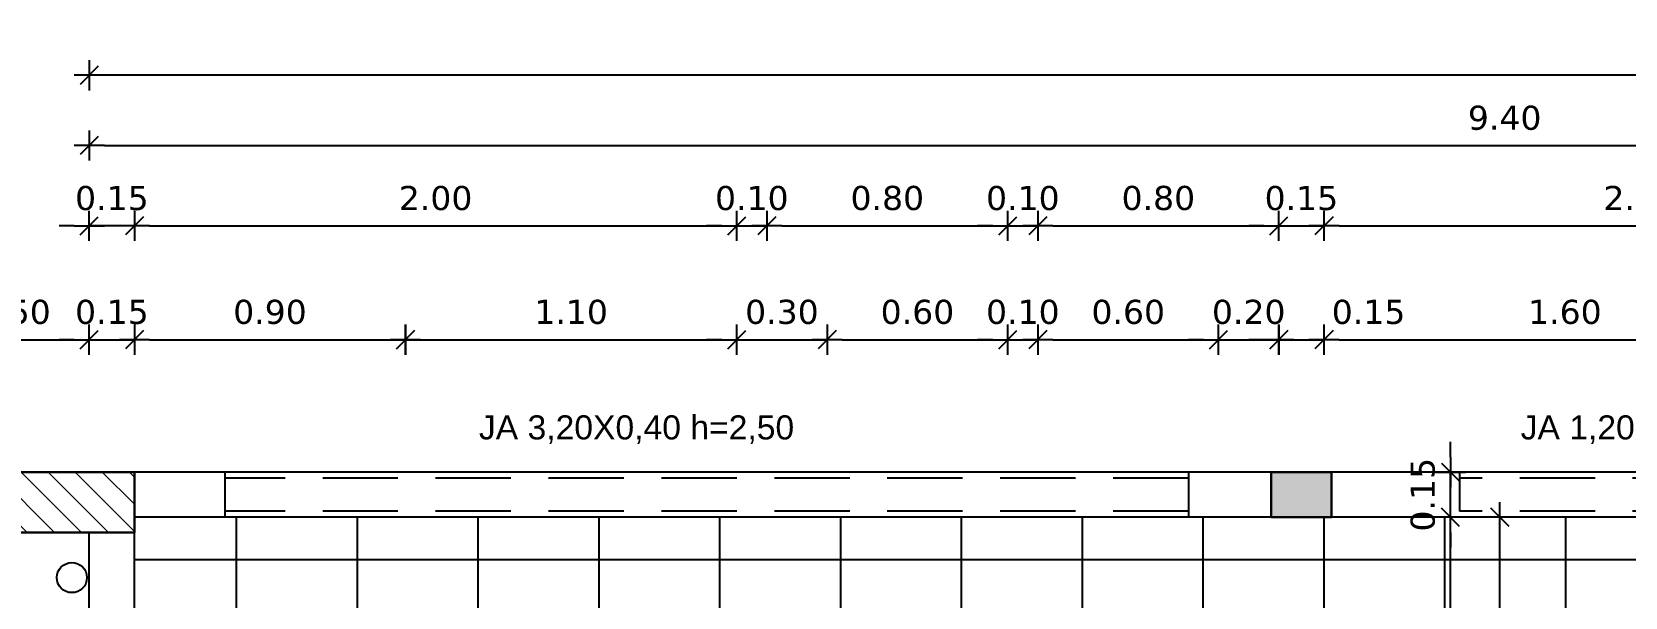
# Model space of a CAD drawing. Header units: inches. Extents: x -64 to 509, y -100 to 268.
# Drawn here: x -9 to -3.7, y 6.04 to 7.91 of the extents above; entities that cross this region are included whole.
import ezdxf

# ---------------------------------------------------------------- set-up
doc = ezdxf.new("R2010")
doc.units = ezdxf.units.IN
doc.header["$MEASUREMENT"] = 0
doc.header["$PDMODE"] = 35
doc.linetypes.add('DASHDOT2', pattern=[0.5, 0.25, -0.125, 0, -0.125])
doc.linetypes.add('HIDDEN', pattern=[0.375, 0.25, -0.125])
for name, color, linetype in [('A-01', 1, 'Continuous'), ('ARQ-CTA-1_050', 1, 'Continuous'), ('ARQ_PISO', 7, 'Continuous'), ('ARQ_REBOCO', 4, 'Continuous'), ('COTA', 1, 'Continuous'), ('PROJEÇÃO', 8, 'HIDDEN'), ('TXAMB', 2, 'Continuous')]:
    doc.layers.add(name, color=color, linetype=linetype)
doc.layers.add('FO-Hachuras dos pilares', color=9, linetype='Continuous', lineweight=5)
doc.layers.add('FO-Pilares', color=4, linetype='Continuous', lineweight=30)
doc.styles.add('FNDE Texto Cota 0050', font='verdana.ttf', dxfattribs={"height": 0.08})
doc.styles.add('ROMANS', font='arial.ttf')
doc.dimstyles.new('FNDE 1-0050', dxfattribs={"dimscale": 5, "dimtxt": 0.08, "dimasz": 0.01, "dimexe": 0.15, "dimexo": 0.15, "dimgap": 0.01, "dimtad": 1, "dimzin": 1, "dimdsep": 46, "dimtxsty": 'FNDE Texto Cota 0050', "dimblk": 'tic', "dimcen": 0.015, "dimdle": 0.15, "dimse1": 1, "dimse2": 1, "dimclrd": 251, "dimclre": 251, "dimclrt": 256, "dimaunit": 1, "dimadec": 3, "dimazin": 0, "dimtfac": 1, "dimtix": 1, "dimtmove": 2, "dimatfit": 3, "dimldrblk": 'tic', "dimfxl": 0.15, "dimtvp": 1, "dimtolj": 1, "dimtzin": 0, "dimarcsym": 0})

# ---------------------------------------------------------------- blocks, each defined once
blk = doc.blocks.new('tic')
at = {"color": 251}
for p, q in [((-1, 0), (1, 0)), ((0, -1), (0, 1))]:
    blk.add_line(p, q, dxfattribs=at)
blk.add_line((-0.6, -0.6), (0.6, 0.6))
blk = doc.blocks.new('*D179')
at = {"layer": 'ARQ-CTA-1_050', "color": 251, "lineweight": -2, "transparency": 16777216}
blk.add_line((-9.255, 6.8897), (-8.855, 6.8897), dxfattribs=at)
at = {"layer": 'DEFPOINTS', "color": 0, "transparency": 16777216}
for p in [(-8.805, 6.8897), (-9.305, 6.2728), (-8.805, 6.2728)]:
    blk.add_point(p, dxfattribs=at)
at = {"layer": 'ARQ-CTA-1_050', "color": 251, "lineweight": -2, "transparency": 16777216, "xscale": 0.05, "yscale": 0.05, "zscale": 0.05, "rotation": 180}
blk.add_blockref('tic', (-9.305, 6.8897), dxfattribs=at)
at = {"layer": 'ARQ-CTA-1_050', "color": 251, "lineweight": -2, "transparency": 16777216, "xscale": 0.05, "yscale": 0.05, "zscale": 0.05}
blk.add_blockref('tic', (-8.805, 6.8897), dxfattribs=at)
at = {"layer": 'ARQ-CTA-1_050', "transparency": 16777216, "insert": (-9.055, 6.9814), "char_height": 0.08, "attachment_point": 5, "style": 'FNDE Texto Cota 0050'}
blk.add_mtext('\\A1;0.50', dxfattribs=at)
blk = doc.blocks.new('*D180')
at = {"layer": 'ARQ-CTA-1_050', "color": 251, "lineweight": -2, "transparency": 16777216}
for p, q in [((-8.855, 6.8897), (-8.905, 6.8897)), ((-8.805, 6.8897), (-8.655, 6.8897)), ((-8.605, 6.8897), (-8.555, 6.8897))]:
    blk.add_line(p, q, dxfattribs=at)
at = {"layer": 'DEFPOINTS', "color": 0, "transparency": 16777216}
for p in [(-8.655, 6.8897), (-8.805, 6.2728), (-8.655, 6.2728)]:
    blk.add_point(p, dxfattribs=at)
at = {"layer": 'ARQ-CTA-1_050', "color": 251, "lineweight": -2, "transparency": 16777216, "xscale": 0.05, "yscale": 0.05, "zscale": 0.05}
blk.add_blockref('tic', (-8.805, 6.8897), dxfattribs=at)
at = {"layer": 'ARQ-CTA-1_050', "color": 251, "lineweight": -2, "transparency": 16777216, "xscale": 0.05, "yscale": 0.05, "zscale": 0.05, "rotation": 180}
blk.add_blockref('tic', (-8.655, 6.8897), dxfattribs=at)
at = {"layer": 'ARQ-CTA-1_050', "transparency": 16777216, "insert": (-8.73, 6.9814), "char_height": 0.08, "attachment_point": 5, "style": 'FNDE Texto Cota 0050'}
blk.add_mtext('\\A1;0.15', dxfattribs=at)
blk = doc.blocks.new('*D181')
at = {"layer": 'ARQ-CTA-1_050', "color": 251, "lineweight": -2, "transparency": 16777216}
blk.add_line((-8.605, 6.8897), (-7.805, 6.8897), dxfattribs=at)
at = {"layer": 'DEFPOINTS', "color": 0, "transparency": 16777216}
for p in [(-7.755, 6.8897), (-8.655, 6.2728), (-7.755, 6.2728)]:
    blk.add_point(p, dxfattribs=at)
at = {"layer": 'ARQ-CTA-1_050', "color": 251, "lineweight": -2, "transparency": 16777216, "xscale": 0.05, "yscale": 0.05, "zscale": 0.05, "rotation": 180}
blk.add_blockref('tic', (-8.655, 6.8897), dxfattribs=at)
at = {"layer": 'ARQ-CTA-1_050', "color": 251, "lineweight": -2, "transparency": 16777216, "xscale": 0.05, "yscale": 0.05, "zscale": 0.05}
blk.add_blockref('tic', (-7.755, 6.8897), dxfattribs=at)
at = {"layer": 'ARQ-CTA-1_050', "transparency": 16777216, "insert": (-8.205, 6.9814), "char_height": 0.08, "attachment_point": 5, "style": 'FNDE Texto Cota 0050'}
blk.add_mtext('\\A1;0.90', dxfattribs=at)
blk = doc.blocks.new('*D182')
at = {"layer": 'ARQ-CTA-1_050', "color": 251, "lineweight": -2, "transparency": 16777216}
for p, q in [((-4.905, 6.8897), (-4.955, 6.8897)), ((-4.855, 6.8897), (-4.705, 6.8897)), ((-4.655, 6.8897), (-4.605, 6.8897))]:
    blk.add_line(p, q, dxfattribs=at)
at = {"layer": 'DEFPOINTS', "color": 0, "transparency": 16777216}
for p in [(-4.705, 6.8897), (-4.855, 6.2728), (-4.705, 6.2728)]:
    blk.add_point(p, dxfattribs=at)
at = {"layer": 'ARQ-CTA-1_050', "color": 251, "lineweight": -2, "transparency": 16777216, "xscale": 0.05, "yscale": 0.05, "zscale": 0.05}
blk.add_blockref('tic', (-4.855, 6.8897), dxfattribs=at)
at = {"layer": 'ARQ-CTA-1_050', "color": 251, "lineweight": -2, "transparency": 16777216, "xscale": 0.05, "yscale": 0.05, "zscale": 0.05, "rotation": 180}
blk.add_blockref('tic', (-4.705, 6.8897), dxfattribs=at)
at = {"layer": 'ARQ-CTA-1_050', "transparency": 16777216, "insert": (-4.557, 6.9814), "char_height": 0.08, "attachment_point": 5, "style": 'FNDE Texto Cota 0050'}
blk.add_mtext('\\A1;0.15', dxfattribs=at)
blk = doc.blocks.new('*D183')
at = {"layer": 'ARQ-CTA-1_050', "color": 251, "lineweight": -2, "transparency": 16777216}
blk.add_line((-4.655, 6.8897), (-3.155, 6.8897), dxfattribs=at)
at = {"layer": 'DEFPOINTS', "color": 0, "transparency": 16777216}
for p in [(-3.105, 6.8897), (-4.705, 6.2728), (-3.105, 6.2728)]:
    blk.add_point(p, dxfattribs=at)
at = {"layer": 'ARQ-CTA-1_050', "color": 251, "lineweight": -2, "transparency": 16777216, "xscale": 0.05, "yscale": 0.05, "zscale": 0.05, "rotation": 180}
blk.add_blockref('tic', (-4.705, 6.8897), dxfattribs=at)
at = {"layer": 'ARQ-CTA-1_050', "color": 251, "lineweight": -2, "transparency": 16777216, "xscale": 0.05, "yscale": 0.05, "zscale": 0.05}
blk.add_blockref('tic', (-3.105, 6.8897), dxfattribs=at)
at = {"layer": 'ARQ-CTA-1_050', "transparency": 16777216, "insert": (-3.905, 6.9814), "char_height": 0.08, "attachment_point": 5, "style": 'FNDE Texto Cota 0050'}
blk.add_mtext('\\A1;1.60', dxfattribs=at)
blk = doc.blocks.new('*D192')
at = {"layer": 'ARQ-CTA-1_050', "color": 251, "lineweight": -2, "transparency": 16777216}
blk.add_line((-6.305, 6.8897), (-5.805, 6.8897), dxfattribs=at)
at = {"layer": 'DEFPOINTS', "color": 0, "transparency": 16777216}
for p in [(-5.755, 6.8897), (-6.355, 6.2728), (-5.755, 6.2728)]:
    blk.add_point(p, dxfattribs=at)
at = {"layer": 'ARQ-CTA-1_050', "color": 251, "lineweight": -2, "transparency": 16777216, "xscale": 0.05, "yscale": 0.05, "zscale": 0.05, "rotation": 180}
blk.add_blockref('tic', (-6.355, 6.8897), dxfattribs=at)
at = {"layer": 'ARQ-CTA-1_050', "color": 251, "lineweight": -2, "transparency": 16777216, "xscale": 0.05, "yscale": 0.05, "zscale": 0.05}
blk.add_blockref('tic', (-5.755, 6.8897), dxfattribs=at)
at = {"layer": 'ARQ-CTA-1_050', "transparency": 16777216, "insert": (-6.055, 6.9814), "char_height": 0.08, "attachment_point": 5, "style": 'FNDE Texto Cota 0050'}
blk.add_mtext('\\A1;0.60', dxfattribs=at)
blk = doc.blocks.new('*D193')
at = {"layer": 'ARQ-CTA-1_050', "color": 251, "lineweight": -2, "transparency": 16777216}
for p, q in [((-5.805, 6.8897), (-5.855, 6.8897)), ((-5.755, 6.8897), (-5.655, 6.8897)), ((-5.605, 6.8897), (-5.555, 6.8897))]:
    blk.add_line(p, q, dxfattribs=at)
at = {"layer": 'DEFPOINTS', "color": 0, "transparency": 16777216}
for p in [(-5.655, 6.8897), (-5.755, 6.2728), (-5.655, 6.2728)]:
    blk.add_point(p, dxfattribs=at)
at = {"layer": 'ARQ-CTA-1_050', "color": 251, "lineweight": -2, "transparency": 16777216, "xscale": 0.05, "yscale": 0.05, "zscale": 0.05}
blk.add_blockref('tic', (-5.755, 6.8897), dxfattribs=at)
at = {"layer": 'ARQ-CTA-1_050', "color": 251, "lineweight": -2, "transparency": 16777216, "xscale": 0.05, "yscale": 0.05, "zscale": 0.05, "rotation": 180}
blk.add_blockref('tic', (-5.655, 6.8897), dxfattribs=at)
at = {"layer": 'ARQ-CTA-1_050', "transparency": 16777216, "insert": (-5.705, 6.9814), "char_height": 0.08, "attachment_point": 5, "style": 'FNDE Texto Cota 0050'}
blk.add_mtext('\\A1;0.10', dxfattribs=at)
blk = doc.blocks.new('*D194')
at = {"layer": 'ARQ-CTA-1_050', "color": 251, "lineweight": -2, "transparency": 16777216}
blk.add_line((-5.605, 6.8897), (-5.105, 6.8897), dxfattribs=at)
at = {"layer": 'DEFPOINTS', "color": 0, "transparency": 16777216}
for p in [(-5.055, 6.8897), (-5.655, 6.2728), (-5.055, 6.2728)]:
    blk.add_point(p, dxfattribs=at)
at = {"layer": 'ARQ-CTA-1_050', "color": 251, "lineweight": -2, "transparency": 16777216, "xscale": 0.05, "yscale": 0.05, "zscale": 0.05, "rotation": 180}
blk.add_blockref('tic', (-5.655, 6.8897), dxfattribs=at)
at = {"layer": 'ARQ-CTA-1_050', "color": 251, "lineweight": -2, "transparency": 16777216, "xscale": 0.05, "yscale": 0.05, "zscale": 0.05}
blk.add_blockref('tic', (-5.055, 6.8897), dxfattribs=at)
at = {"layer": 'ARQ-CTA-1_050', "transparency": 16777216, "insert": (-5.355, 6.9814), "char_height": 0.08, "attachment_point": 5, "style": 'FNDE Texto Cota 0050'}
blk.add_mtext('\\A1;0.60', dxfattribs=at)
blk = doc.blocks.new('*D195')
at = {"layer": 'ARQ-CTA-1_050', "color": 251, "lineweight": -2, "transparency": 16777216}
for p, q in [((-5.105, 6.8897), (-5.155, 6.8897)), ((-5.055, 6.8897), (-4.855, 6.8897)), ((-4.805, 6.8897), (-4.755, 6.8897))]:
    blk.add_line(p, q, dxfattribs=at)
at = {"layer": 'DEFPOINTS', "color": 0, "transparency": 16777216}
for p in [(-4.855, 6.8897), (-5.055, 6.2728), (-4.855, 6.2728)]:
    blk.add_point(p, dxfattribs=at)
at = {"layer": 'ARQ-CTA-1_050', "color": 251, "lineweight": -2, "transparency": 16777216, "xscale": 0.05, "yscale": 0.05, "zscale": 0.05}
blk.add_blockref('tic', (-5.055, 6.8897), dxfattribs=at)
at = {"layer": 'ARQ-CTA-1_050', "color": 251, "lineweight": -2, "transparency": 16777216, "xscale": 0.05, "yscale": 0.05, "zscale": 0.05, "rotation": 180}
blk.add_blockref('tic', (-4.855, 6.8897), dxfattribs=at)
at = {"layer": 'ARQ-CTA-1_050', "transparency": 16777216, "insert": (-4.955, 6.9814), "char_height": 0.08, "attachment_point": 5, "style": 'FNDE Texto Cota 0050'}
blk.add_mtext('\\A1;0.20', dxfattribs=at)
blk = doc.blocks.new('*D196')
at = {"layer": 'ARQ-CTA-1_050', "color": 251, "lineweight": -2, "transparency": 16777216}
blk.add_line((-7.705, 6.8897), (-6.705, 6.8897), dxfattribs=at)
at = {"layer": 'DEFPOINTS', "color": 0, "transparency": 16777216}
for p in [(-6.655, 6.8897), (-7.755, 6.2728), (-6.655, 6.2728)]:
    blk.add_point(p, dxfattribs=at)
at = {"layer": 'ARQ-CTA-1_050', "color": 251, "lineweight": -2, "transparency": 16777216, "xscale": 0.05, "yscale": 0.05, "zscale": 0.05, "rotation": 180}
blk.add_blockref('tic', (-7.755, 6.8897), dxfattribs=at)
at = {"layer": 'ARQ-CTA-1_050', "color": 251, "lineweight": -2, "transparency": 16777216, "xscale": 0.05, "yscale": 0.05, "zscale": 0.05}
blk.add_blockref('tic', (-6.655, 6.8897), dxfattribs=at)
at = {"layer": 'ARQ-CTA-1_050', "transparency": 16777216, "insert": (-7.205, 6.9814), "char_height": 0.08, "attachment_point": 5, "style": 'FNDE Texto Cota 0050'}
blk.add_mtext('\\A1;1.10', dxfattribs=at)
blk = doc.blocks.new('*D197')
at = {"layer": 'ARQ-CTA-1_050', "color": 251, "lineweight": -2, "transparency": 16777216}
blk.add_line((-8.605, 7.2675), (-6.705, 7.2675), dxfattribs=at)
at = {"layer": 'DEFPOINTS', "color": 0, "transparency": 16777216}
for p in [(-6.655, 7.2675), (-8.655, 6.4504), (-6.655, 6.4504)]:
    blk.add_point(p, dxfattribs=at)
at = {"layer": 'ARQ-CTA-1_050', "color": 251, "lineweight": -2, "transparency": 16777216, "xscale": 0.05, "yscale": 0.05, "zscale": 0.05, "rotation": 180}
blk.add_blockref('tic', (-8.655, 7.2675), dxfattribs=at)
at = {"layer": 'ARQ-CTA-1_050', "color": 251, "lineweight": -2, "transparency": 16777216, "xscale": 0.05, "yscale": 0.05, "zscale": 0.05}
blk.add_blockref('tic', (-6.655, 7.2675), dxfattribs=at)
at = {"layer": 'ARQ-CTA-1_050', "transparency": 16777216, "insert": (-7.655, 7.3591), "char_height": 0.08, "attachment_point": 5, "style": 'FNDE Texto Cota 0050'}
blk.add_mtext('\\A1;2.00', dxfattribs=at)
blk = doc.blocks.new('*D198')
at = {"layer": 'ARQ-CTA-1_050', "color": 251, "lineweight": -2, "transparency": 16777216}
for p, q in [((-6.705, 7.2675), (-6.755, 7.2675)), ((-6.655, 7.2675), (-6.555, 7.2675)), ((-6.505, 7.2675), (-6.455, 7.2675))]:
    blk.add_line(p, q, dxfattribs=at)
at = {"layer": 'DEFPOINTS', "color": 0, "transparency": 16777216}
for p in [(-6.555, 7.2675), (-6.655, 6.4504), (-6.555, 6.4504)]:
    blk.add_point(p, dxfattribs=at)
at = {"layer": 'ARQ-CTA-1_050', "color": 251, "lineweight": -2, "transparency": 16777216, "xscale": 0.05, "yscale": 0.05, "zscale": 0.05}
blk.add_blockref('tic', (-6.655, 7.2675), dxfattribs=at)
at = {"layer": 'ARQ-CTA-1_050', "color": 251, "lineweight": -2, "transparency": 16777216, "xscale": 0.05, "yscale": 0.05, "zscale": 0.05, "rotation": 180}
blk.add_blockref('tic', (-6.555, 7.2675), dxfattribs=at)
at = {"layer": 'ARQ-CTA-1_050', "transparency": 16777216, "insert": (-6.605, 7.3591), "char_height": 0.08, "attachment_point": 5, "style": 'FNDE Texto Cota 0050'}
blk.add_mtext('\\A1;0.10', dxfattribs=at)
blk = doc.blocks.new('*D199')
at = {"layer": 'ARQ-CTA-1_050', "color": 251, "lineweight": -2, "transparency": 16777216}
blk.add_line((-6.505, 7.2675), (-5.805, 7.2675), dxfattribs=at)
at = {"layer": 'DEFPOINTS', "color": 0, "transparency": 16777216}
for p in [(-5.755, 7.2675), (-6.555, 6.4504), (-5.755, 6.4504)]:
    blk.add_point(p, dxfattribs=at)
at = {"layer": 'ARQ-CTA-1_050', "color": 251, "lineweight": -2, "transparency": 16777216, "xscale": 0.05, "yscale": 0.05, "zscale": 0.05, "rotation": 180}
blk.add_blockref('tic', (-6.555, 7.2675), dxfattribs=at)
at = {"layer": 'ARQ-CTA-1_050', "color": 251, "lineweight": -2, "transparency": 16777216, "xscale": 0.05, "yscale": 0.05, "zscale": 0.05}
blk.add_blockref('tic', (-5.755, 7.2675), dxfattribs=at)
at = {"layer": 'ARQ-CTA-1_050', "transparency": 16777216, "insert": (-6.155, 7.3593), "char_height": 0.08, "attachment_point": 5, "style": 'FNDE Texto Cota 0050'}
blk.add_mtext('\\A1;0.80', dxfattribs=at)
blk = doc.blocks.new('*D200')
at = {"layer": 'ARQ-CTA-1_050', "color": 251, "lineweight": -2, "transparency": 16777216}
for p, q in [((-5.805, 7.2675), (-5.855, 7.2675)), ((-5.755, 7.2675), (-5.655, 7.2675)), ((-5.605, 7.2675), (-5.555, 7.2675))]:
    blk.add_line(p, q, dxfattribs=at)
at = {"layer": 'DEFPOINTS', "color": 0, "transparency": 16777216}
for p in [(-5.655, 7.2675), (-5.755, 6.4504), (-5.655, 6.4504)]:
    blk.add_point(p, dxfattribs=at)
at = {"layer": 'ARQ-CTA-1_050', "color": 251, "lineweight": -2, "transparency": 16777216, "xscale": 0.05, "yscale": 0.05, "zscale": 0.05}
blk.add_blockref('tic', (-5.755, 7.2675), dxfattribs=at)
at = {"layer": 'ARQ-CTA-1_050', "color": 251, "lineweight": -2, "transparency": 16777216, "xscale": 0.05, "yscale": 0.05, "zscale": 0.05, "rotation": 180}
blk.add_blockref('tic', (-5.655, 7.2675), dxfattribs=at)
at = {"layer": 'ARQ-CTA-1_050', "transparency": 16777216, "insert": (-5.705, 7.3591), "char_height": 0.08, "attachment_point": 5, "style": 'FNDE Texto Cota 0050'}
blk.add_mtext('\\A1;0.10', dxfattribs=at)
blk = doc.blocks.new('*D201')
at = {"layer": 'ARQ-CTA-1_050', "color": 251, "lineweight": -2, "transparency": 16777216}
blk.add_line((-5.605, 7.2675), (-4.905, 7.2675), dxfattribs=at)
at = {"layer": 'DEFPOINTS', "color": 0, "transparency": 16777216}
for p in [(-4.855, 7.2675), (-5.655, 6.4504), (-4.855, 6.4504)]:
    blk.add_point(p, dxfattribs=at)
at = {"layer": 'ARQ-CTA-1_050', "color": 251, "lineweight": -2, "transparency": 16777216, "xscale": 0.05, "yscale": 0.05, "zscale": 0.05, "rotation": 180}
blk.add_blockref('tic', (-5.655, 7.2675), dxfattribs=at)
at = {"layer": 'ARQ-CTA-1_050', "color": 251, "lineweight": -2, "transparency": 16777216, "xscale": 0.05, "yscale": 0.05, "zscale": 0.05}
blk.add_blockref('tic', (-4.855, 7.2675), dxfattribs=at)
at = {"layer": 'ARQ-CTA-1_050', "transparency": 16777216, "insert": (-5.255, 7.3593), "char_height": 0.08, "attachment_point": 5, "style": 'FNDE Texto Cota 0050'}
blk.add_mtext('\\A1;0.80', dxfattribs=at)
blk = doc.blocks.new('*D202')
at = {"layer": 'ARQ-CTA-1_050', "color": 251, "lineweight": -2, "transparency": 16777216}
for p, q in [((-4.905, 7.2675), (-4.955, 7.2675)), ((-4.855, 7.2675), (-4.705, 7.2675)), ((-4.655, 7.2675), (-4.605, 7.2675))]:
    blk.add_line(p, q, dxfattribs=at)
at = {"layer": 'DEFPOINTS', "color": 0, "transparency": 16777216}
for p in [(-4.705, 7.2675), (-4.855, 6.4504), (-4.705, 6.4504)]:
    blk.add_point(p, dxfattribs=at)
at = {"layer": 'ARQ-CTA-1_050', "color": 251, "lineweight": -2, "transparency": 16777216, "xscale": 0.05, "yscale": 0.05, "zscale": 0.05}
blk.add_blockref('tic', (-4.855, 7.2675), dxfattribs=at)
at = {"layer": 'ARQ-CTA-1_050', "color": 251, "lineweight": -2, "transparency": 16777216, "xscale": 0.05, "yscale": 0.05, "zscale": 0.05, "rotation": 180}
blk.add_blockref('tic', (-4.705, 7.2675), dxfattribs=at)
at = {"layer": 'ARQ-CTA-1_050', "transparency": 16777216, "insert": (-4.78, 7.3591), "char_height": 0.08, "attachment_point": 5, "style": 'FNDE Texto Cota 0050'}
blk.add_mtext('\\A1;0.15', dxfattribs=at)
blk = doc.blocks.new('*D203')
at = {"layer": 'ARQ-CTA-1_050', "color": 251, "lineweight": -2, "transparency": 16777216}
blk.add_line((-4.655, 7.2675), (-2.655, 7.2675), dxfattribs=at)
at = {"layer": 'DEFPOINTS', "color": 0, "transparency": 16777216}
for p in [(-2.605, 7.2675), (-4.705, 6.4504), (-2.605, 6.4504)]:
    blk.add_point(p, dxfattribs=at)
at = {"layer": 'ARQ-CTA-1_050', "color": 251, "lineweight": -2, "transparency": 16777216, "xscale": 0.05, "yscale": 0.05, "zscale": 0.05, "rotation": 180}
blk.add_blockref('tic', (-4.705, 7.2675), dxfattribs=at)
at = {"layer": 'ARQ-CTA-1_050', "color": 251, "lineweight": -2, "transparency": 16777216, "xscale": 0.05, "yscale": 0.05, "zscale": 0.05}
blk.add_blockref('tic', (-2.605, 7.2675), dxfattribs=at)
at = {"layer": 'ARQ-CTA-1_050', "transparency": 16777216, "insert": (-3.655, 7.3591), "char_height": 0.08, "attachment_point": 5, "style": 'FNDE Texto Cota 0050'}
blk.add_mtext('\\A1;2.10', dxfattribs=at)
blk = doc.blocks.new('*D207')
at = {"layer": 'ARQ-CTA-1_050', "color": 251, "lineweight": -2, "transparency": 16777216}
blk.add_line((-8.755, 7.5339), (0.545, 7.5339), dxfattribs=at)
at = {"layer": 'DEFPOINTS', "color": 0, "transparency": 16777216}
for p in [(0.595, 7.5339), (0.595, 6.3374), (-8.805, 6.2874)]:
    blk.add_point(p, dxfattribs=at)
at = {"layer": 'ARQ-CTA-1_050', "color": 251, "lineweight": -2, "transparency": 16777216, "xscale": 0.05, "yscale": 0.05, "zscale": 0.05, "rotation": 180}
blk.add_blockref('tic', (-8.805, 7.5339), dxfattribs=at)
at = {"layer": 'ARQ-CTA-1_050', "color": 251, "lineweight": -2, "transparency": 16777216, "xscale": 0.05, "yscale": 0.05, "zscale": 0.05}
blk.add_blockref('tic', (0.595, 7.5339), dxfattribs=at)
at = {"layer": 'ARQ-CTA-1_050', "transparency": 16777216, "insert": (-4.105, 7.6255), "char_height": 0.08, "attachment_point": 5, "style": 'FNDE Texto Cota 0050'}
blk.add_mtext('\\A1;9.40', dxfattribs=at)
blk = doc.blocks.new('*D211')
at = {"layer": 'ARQ-CTA-1_050', "color": 251, "lineweight": -2, "transparency": 16777216}
blk.add_line((-9.6434, 4.8504), (-9.6434, 6.2504), dxfattribs=at)
at = {"layer": 'DEFPOINTS', "color": 0, "transparency": 16777216}
for p in [(-9.6434, 6.3004), (-8.6875, 6.3004), (-9.2075, 4.8004)]:
    blk.add_point(p, dxfattribs=at)
at = {"layer": 'ARQ-CTA-1_050', "color": 251, "lineweight": -2, "transparency": 16777216, "xscale": 0.05, "yscale": 0.05, "zscale": 0.05}
for p, rotation in [((-9.6434, 6.3004), 90), ((-9.6434, 4.8004), 270)]:
    blk.add_blockref('tic', p, dxfattribs=dict(at, rotation=rotation))
at = {"layer": 'ARQ-CTA-1_050', "transparency": 16777216, "insert": (-9.735, 5.5504), "char_height": 0.08, "attachment_point": 5, "rotation": 90, "style": 'FNDE Texto Cota 0050'}
blk.add_mtext('\\A1;1.50', dxfattribs=at)
blk = doc.blocks.new('*D213')
at = {"layer": 'ARQ-CTA-1_050', "color": 251, "lineweight": -2, "transparency": 16777216}
blk.add_line((-9.9178, 3.0004), (-9.9178, 6.2504), dxfattribs=at)
at = {"layer": 'DEFPOINTS', "color": 0, "transparency": 16777216}
for p in [(-9.9178, 6.3004), (-8.7852, 6.3004), (-9.2601, 2.9504)]:
    blk.add_point(p, dxfattribs=at)
at = {"layer": 'ARQ-CTA-1_050', "color": 251, "lineweight": -2, "transparency": 16777216, "xscale": 0.05, "yscale": 0.05, "zscale": 0.05}
for p, rotation in [((-9.9178, 6.3004), 90), ((-9.9178, 2.9504), 270)]:
    blk.add_blockref('tic', p, dxfattribs=dict(at, rotation=rotation))
at = {"layer": 'ARQ-CTA-1_050', "transparency": 16777216, "insert": (-10.0095, 4.6254), "char_height": 0.08, "attachment_point": 5, "rotation": 90, "style": 'FNDE Texto Cota 0050'}
blk.add_mtext('\\A1;3.35', dxfattribs=at)
blk = doc.blocks.new('*D217')
at = {"layer": 'ARQ-CTA-1_050', "color": 251, "lineweight": -2, "transparency": 16777216}
blk.add_line((-4.285, 5.3004), (-4.285, 6.2504), dxfattribs=at)
at = {"layer": 'DEFPOINTS', "color": 0, "transparency": 16777216}
for p in [(-4.705, 6.3004), (-4.285, 6.3004), (-4.705, 5.2504)]:
    blk.add_point(p, dxfattribs=at)
at = {"layer": 'ARQ-CTA-1_050', "color": 251, "lineweight": -2, "transparency": 16777216, "xscale": 0.05, "yscale": 0.05, "zscale": 0.05}
for p, rotation in [((-4.285, 6.3004), 90), ((-4.285, 5.2504), 270)]:
    blk.add_blockref('tic', p, dxfattribs=dict(at, rotation=rotation))
at = {"layer": 'ARQ-CTA-1_050', "transparency": 16777216, "insert": (-4.3766, 5.7754), "char_height": 0.08, "attachment_point": 5, "rotation": 90, "style": 'FNDE Texto Cota 0050'}
blk.add_mtext('\\A1;1.05', dxfattribs=at)
blk = doc.blocks.new('*D219')
at = {"layer": 'ARQ-CTA-1_050', "color": 251, "lineweight": -2, "transparency": 16777216}
blk.add_line((-4.1206, 5.3004), (-4.1206, 6.2504), dxfattribs=at)
at = {"layer": 'DEFPOINTS', "color": 0, "transparency": 16777216}
for p in [(-4.705, 6.3004), (-4.1206, 6.3004), (-4.705, 5.2504)]:
    blk.add_point(p, dxfattribs=at)
at = {"layer": 'ARQ-CTA-1_050', "color": 251, "lineweight": -2, "transparency": 16777216, "xscale": 0.05, "yscale": 0.05, "zscale": 0.05}
for p, rotation in [((-4.1206, 6.3004), 90), ((-4.1206, 5.2504), 270)]:
    blk.add_blockref('tic', p, dxfattribs=dict(at, rotation=rotation))
at = {"layer": 'ARQ-CTA-1_050', "transparency": 16777216, "insert": (-4.2123, 5.7754), "char_height": 0.08, "attachment_point": 5, "rotation": 90, "style": 'FNDE Texto Cota 0050'}
blk.add_mtext('\\A1;1.05', dxfattribs=at)
blk = doc.blocks.new('corte')
at = {"layer": 'A-01', "color": 4}
for p, q in [((0, 0.694), (0, -0.694)), ((0, 0.694), (0.694, 0)), ((0, -0.694), (0.694, 0))]:
    blk.add_line(p, q, dxfattribs=at)
at = {"layer": 'A-01', "color": 4, "linetype": 'DASHDOT2', "ltscale": 2}
blk.add_line((0, -6.138), (0, -0.49), dxfattribs=at)
at = {"layer": 'A-01', "color": 2}
for points in [[(0.227, 0.447), (0.187, 0.487), (0.19, 0.459), (0.153, 0.524), (0.156, 0.478), (0.11, 0.567), (0.123, 0.484), (0.067, 0.61), (0.086, 0.493), (0.021, 0.659), (0.049, 0.499), (0.018, 0.57), (0.021, 0.505)], [(0.673, 0.001), (0.642, 0.035), (0.66, -0.014), (0.574, 0.103), (0.636, -0.036), (0.497, 0.18), (0.611, -0.063), (0.445, 0.229), (0.583, -0.088), (0.501, 0.038), (0.562, -0.113), (0.497, -0.026), (0.544, -0.137), (0.491, -0.076), (0.522, -0.153), (0.488, -0.119), (0.504, -0.168), (0.479, -0.153), (0.491, -0.189), (0.467, -0.174), (0.473, -0.205), (0.457, -0.199), (0.457, -0.22), (0.445, -0.22), (0.439, -0.242)], [(0.224, -0.454), (0.215, -0.451), (0.209, -0.469), (0.19, -0.46), (0.184, -0.494), (0.163, -0.475), (0.169, -0.509), (0.138, -0.482), (0.15, -0.525), (0.101, -0.485), (0.132, -0.546), (0.07, -0.491), (0.107, -0.571), (0.04, -0.497), (0.086, -0.595), (0.009, -0.509), (0.061, -0.614), (0.009, -0.571), (0.043, -0.635), (0.012, -0.614), (0.021, -0.654)]]:
    blk.add_lwpolyline(points, dxfattribs=at)
at = {"layer": 'A-01', "color": 4}
blk.add_circle((0, 0), 0.49, dxfattribs=at)
blk = doc.blocks.new('*D429')
at = {"layer": 'ARQ-CTA-1_050', "color": 251, "lineweight": -2, "transparency": 16777216}
for p, q in [((-8.855, 7.2675), (-8.905, 7.2675)), ((-8.655, 7.2675), (-8.805, 7.2675)), ((-8.605, 7.2675), (-8.555, 7.2675))]:
    blk.add_line(p, q, dxfattribs=at)
at = {"layer": 'DEFPOINTS', "color": 0, "transparency": 16777216}
for p in [(-8.805, 7.2675), (-8.655, 6.4504), (-8.805, 6.2504)]:
    blk.add_point(p, dxfattribs=at)
at = {"layer": 'ARQ-CTA-1_050', "color": 251, "lineweight": -2, "transparency": 16777216, "xscale": 0.05, "yscale": 0.05, "zscale": 0.05}
blk.add_blockref('tic', (-8.805, 7.2675), dxfattribs=at)
at = {"layer": 'ARQ-CTA-1_050', "color": 251, "lineweight": -2, "transparency": 16777216, "xscale": 0.05, "yscale": 0.05, "zscale": 0.05, "rotation": 180}
blk.add_blockref('tic', (-8.655, 7.2675), dxfattribs=at)
at = {"layer": 'ARQ-CTA-1_050', "transparency": 16777216, "insert": (-8.73, 7.3591), "char_height": 0.08, "attachment_point": 5, "style": 'FNDE Texto Cota 0050'}
blk.add_mtext('\\A1;0.15', dxfattribs=at)
blk = doc.blocks.new('*D432')
at = {"layer": 'ARQ-CTA-1_050', "color": 251, "lineweight": -2, "transparency": 16777216}
blk.add_line((11.495, 7.7669), (-8.755, 7.7669), dxfattribs=at)
at = {"layer": 'DEFPOINTS', "color": 0, "transparency": 16777216}
for p in [(-8.805, 7.7669), (-8.805, 6.2504), (11.545, 6.2504)]:
    blk.add_point(p, dxfattribs=at)
at = {"layer": 'ARQ-CTA-1_050', "color": 251, "lineweight": -2, "transparency": 16777216, "xscale": 0.05, "yscale": 0.05, "zscale": 0.05, "rotation": 180}
blk.add_blockref('tic', (-8.805, 7.7669), dxfattribs=at)
at = {"layer": 'ARQ-CTA-1_050', "color": 251, "lineweight": -2, "transparency": 16777216, "xscale": 0.05, "yscale": 0.05, "zscale": 0.05}
blk.add_blockref('tic', (11.545, 7.7669), dxfattribs=at)
at = {"layer": 'ARQ-CTA-1_050', "transparency": 16777216, "insert": (1.37, 7.8585), "char_height": 0.08, "attachment_point": 5, "style": 'FNDE Texto Cota 0050'}
blk.add_mtext('\\A1;20.35', dxfattribs=at)
blk = doc.blocks.new('*D463')
at = {"layer": 'ARQ-CTA-1_050', "color": 251, "lineweight": -2, "transparency": 16777216}
for p, q in [((-9.6434, 6.5004), (-9.6434, 6.5504)), ((-9.6434, 6.3004), (-9.6434, 6.4504)), ((-9.6434, 6.2504), (-9.6434, 6.2004))]:
    blk.add_line(p, q, dxfattribs=at)
at = {"layer": 'DEFPOINTS', "color": 0, "transparency": 16777216}
for p in [(-9.6434, 6.4504), (-9.5825, 6.4504), (-8.6875, 6.3004)]:
    blk.add_point(p, dxfattribs=at)
at = {"layer": 'ARQ-CTA-1_050', "color": 251, "lineweight": -2, "transparency": 16777216, "xscale": 0.05, "yscale": 0.05, "zscale": 0.05}
for p, rotation in [((-9.6434, 6.4504), 270), ((-9.6434, 6.3004), 90)]:
    blk.add_blockref('tic', p, dxfattribs=dict(at, rotation=rotation))
at = {"layer": 'ARQ-CTA-1_050', "transparency": 16777216, "insert": (-9.735, 6.3754), "char_height": 0.08, "attachment_point": 5, "rotation": 90, "style": 'FNDE Texto Cota 0050'}
blk.add_mtext('\\A1;0.15', dxfattribs=at)
blk = doc.blocks.new('*D464')
at = {"layer": 'ARQ-CTA-1_050', "color": 251, "lineweight": -2, "transparency": 16777216}
for p, q in [((-4.285, 6.5004), (-4.285, 6.5504)), ((-4.285, 6.3004), (-4.285, 6.4504)), ((-4.285, 6.2504), (-4.285, 6.2004))]:
    blk.add_line(p, q, dxfattribs=at)
at = {"layer": 'DEFPOINTS', "color": 0, "transparency": 16777216}
for p in [(-4.285, 6.4504), (-4.255, 6.4504), (-4.705, 6.3004)]:
    blk.add_point(p, dxfattribs=at)
at = {"layer": 'ARQ-CTA-1_050', "color": 251, "lineweight": -2, "transparency": 16777216, "xscale": 0.05, "yscale": 0.05, "zscale": 0.05}
for p, rotation in [((-4.285, 6.4504), 270), ((-4.285, 6.3004), 90)]:
    blk.add_blockref('tic', p, dxfattribs=dict(at, rotation=rotation))
at = {"layer": 'ARQ-CTA-1_050', "transparency": 16777216, "insert": (-4.3766, 6.3754), "char_height": 0.08, "attachment_point": 5, "rotation": 90, "style": 'FNDE Texto Cota 0050'}
blk.add_mtext('\\A1;0.15', dxfattribs=at)
blk = doc.blocks.new('*D465')
at = {"layer": 'ARQ-CTA-1_050', "color": 251, "lineweight": -2, "transparency": 16777216}
for p, q in [((-9.9178, 6.5004), (-9.9178, 6.5504)), ((-9.9178, 6.3004), (-9.9178, 6.4504)), ((-9.9178, 6.2504), (-9.9178, 6.2004))]:
    blk.add_line(p, q, dxfattribs=at)
at = {"layer": 'DEFPOINTS', "color": 0, "transparency": 16777216}
for p in [(-9.9178, 6.4504), (-8.7852, 6.4504), (-8.7852, 6.3004)]:
    blk.add_point(p, dxfattribs=at)
at = {"layer": 'ARQ-CTA-1_050', "color": 251, "lineweight": -2, "transparency": 16777216, "xscale": 0.05, "yscale": 0.05, "zscale": 0.05}
for p, rotation in [((-9.9178, 6.4504), 270), ((-9.9178, 6.3004), 90)]:
    blk.add_blockref('tic', p, dxfattribs=dict(at, rotation=rotation))
at = {"layer": 'ARQ-CTA-1_050', "transparency": 16777216, "insert": (-10.0095, 6.3754), "char_height": 0.08, "attachment_point": 5, "rotation": 90, "style": 'FNDE Texto Cota 0050'}
blk.add_mtext('\\A1;0.15', dxfattribs=at)
blk = doc.blocks.new('*D731')
at = {"layer": 'ARQ-CTA-1_050', "color": 251, "lineweight": -2, "transparency": 16777216}
for p, q in [((-6.705, 6.8897), (-6.755, 6.8897)), ((-6.655, 6.8897), (-6.355, 6.8897)), ((-6.305, 6.8897), (-6.255, 6.8897))]:
    blk.add_line(p, q, dxfattribs=at)
at = {"layer": 'DEFPOINTS', "color": 0, "transparency": 16777216}
for p in [(-6.355, 6.8897), (-6.355, 6.8397), (-6.655, 6.2728)]:
    blk.add_point(p, dxfattribs=at)
at = {"layer": 'ARQ-CTA-1_050', "color": 251, "lineweight": -2, "transparency": 16777216, "xscale": 0.05, "yscale": 0.05, "zscale": 0.05}
blk.add_blockref('tic', (-6.655, 6.8897), dxfattribs=at)
at = {"layer": 'ARQ-CTA-1_050', "color": 251, "lineweight": -2, "transparency": 16777216, "xscale": 0.05, "yscale": 0.05, "zscale": 0.05, "rotation": 180}
blk.add_blockref('tic', (-6.355, 6.8897), dxfattribs=at)
at = {"layer": 'ARQ-CTA-1_050', "transparency": 16777216, "insert": (-6.505, 6.9814), "char_height": 0.08, "attachment_point": 5, "style": 'FNDE Texto Cota 0050'}
blk.add_mtext('\\A1;0.30', dxfattribs=at)

msp = doc.modelspace()

# ---------------------------------------------------------------- hatches: boundary and pattern name
at = {"layer": 'ARQ_PISO'}
h = msp.add_hatch(dxfattribs=at)
h.set_pattern_fill('ANSI37', color=252, scale=3.21, angle=45)
h.set_pattern_definition([(90, (-4.705, 2.95037), (-0.40125, 6e-17), []), (180, (-4.705, 2.95037), (-6e-17, -0.40125), [])])
edge = h.paths.add_edge_path()
edge.add_line((-3.105, 5.4504), (-2.455, 5.4504))
edge.add_line((-2.455, 5.4504), (-2.455, 5.3504))
edge.add_line((-2.455, 5.3504), (-2.005, 5.3504))
edge.add_line((-2.005, 5.3504), (-2.005, 2.9504))
edge.add_line((-2.005, 2.9504), (-0.755, 2.9504))
edge.add_line((-0.755, 2.9504), (-0.755, 6.3004))
edge.add_line((-0.755, 6.3004), (-8.655, 6.3004))
edge.add_line((-8.655, 6.3004), (-8.655, 4.8004))
edge.add_line((-8.655, 4.8004), (-8.0186, 5.4368))
edge.add_line((-8.0186, 5.4368), (-8.0044, 5.4226))
edge.add_line((-8.0044, 5.4226), (-8.0046, 5.4225))
edge.add_arc((-8.655, 4.8004), 0.9, 0, 43.7267, ccw=False)
edge.add_line((-7.755, 4.8004), (-6.555, 4.8004))
edge.add_line((-6.555, 4.8004), (-6.555, 4.4504))
edge.add_line((-6.555, 4.4504), (-6.355, 4.4504))
edge.add_line((-6.355, 4.4504), (-6.355, 4.3504))
edge.add_arc((-5.9233, 4.3538), 0.4317, 180.4501, 230.9595)
edge.add_line((-6.1952, 4.0184), (-5.755, 4.4587))
edge.add_line((-5.755, 4.4587), (-5.755, 4.4504))
edge.add_line((-5.755, 4.4504), (-5.635, 4.4504))
edge.add_line((-5.635, 4.4504), (-5.6408, 4.4445))
edge.add_line((-5.6408, 4.4445), (-5.2148, 4.0184))
edge.add_arc((-5.4867, 4.3538), 0.4317, 309.0405, 360.4501)
edge.add_line((-5.055, 4.3572), (-5.055, 4.4504))
edge.add_line((-5.055, 4.4504), (-4.855, 4.4504))
edge.add_line((-4.855, 4.4504), (-4.855, 5.2504))
edge.add_line((-4.855, 5.2504), (-4.705, 5.2504))
edge.add_line((-4.705, 5.2504), (-4.705, 2.9504))
edge.add_line((-4.705, 2.9504), (-4.655, 2.9504))
edge.add_line((-4.655, 2.9504), (-4.655, 3.786))
edge.add_line((-4.655, 3.786), (-4.615, 3.786))
edge.add_line((-4.615, 3.786), (-4.615, 3.7858))
edge.add_arc((-4.635, 2.9058), 0.8802, 2.9021, 88.698, ccw=False)
edge.add_line((-3.7559, 2.9504), (-3.105, 2.9504))
edge.add_line((-3.105, 2.9504), (-3.105, 5.4504))
at = {"layer": 'FO-Hachuras dos pilares', "linetype": 'Continuous'}
h = msp.add_hatch(dxfattribs=at)
h.set_pattern_fill('ANSI31', color=256, scale=0.02, angle=-90, style=0)
h.set_pattern_definition([(315, (-30.579987, 16.055366), (0.04490128, 0.04490128), [])])
h.paths.add_polyline_path([(-9.43, 6.4504), (-9.43, 6.3504), (-9.43, 6.2504), (-9.0425, 6.2504), (-8.655, 6.2504), (-8.655, 6.3504), (-8.655, 6.4504), (-9.0425, 6.4504), (-9.43, 6.4504)])
msp.add_hatch(color=256, dxfattribs=at).paths.add_polyline_path([(-4.6802, 6.4504), (-4.6802, 6.3754), (-4.6802, 6.3004), (-4.7802, 6.3004), (-4.8802, 6.3004), (-4.8802, 6.3754), (-4.8802, 6.4504), (-4.7802, 6.4504), (-4.6802, 6.4504)])

# ---------------------------------------------------------------- linework, layer by layer
at = {"layer": 'ARQ_REBOCO', "ltscale": 10}
for p, q in [((-2.605, 6.4504), (-8.8302, 6.4504)), ((-8.655, 2.9504), (-8.655, 6.3004)), ((11.395, 6.3004), (-8.655, 6.3004)), ((-8.805, 2.8004), (-8.805, 6.2504))]:
    msp.add_line(p, q, dxfattribs=at)
at = {"layer": 'COTA', "color": 2}
msp.add_circle((-8.8628, 6.1004), 0.05, dxfattribs=at)
at = {"layer": 'FO-Pilares'}
for points in [[(-9.43, 6.4504), (-9.43, 6.3504), (-9.43, 6.2504), (-9.0425, 6.2504), (-8.655, 6.2504), (-8.655, 6.3504), (-8.655, 6.4504), (-9.0425, 6.4504), (-9.43, 6.4504)], [(-4.6802, 6.4504), (-4.6802, 6.3754), (-4.6802, 6.3004), (-4.7802, 6.3004), (-4.8802, 6.3004), (-4.8802, 6.3754), (-4.8802, 6.4504), (-4.7802, 6.4504), (-4.6802, 6.4504)]]:
    msp.add_lwpolyline(points, close=True, dxfattribs=at)
at = {"layer": 'PROJEÇÃO'}
for p, q in [((-8.355, 6.4504), (-8.355, 6.3004)), ((-5.155, 6.4304), (-8.355, 6.4304)), ((-5.155, 6.4504), (-5.155, 6.3004)), ((-4.255, 6.4504), (-4.255, 6.3204)), ((-3.055, 6.4304), (-4.255, 6.4304)), ((-5.155, 6.3204), (-8.355, 6.3204)), ((-3.055, 6.3204), (-4.255, 6.3204))]:
    msp.add_line(p, q, dxfattribs=at)

# ---------------------------------------------------------------- block references
at = {"xscale": 0.5, "yscale": 0.5, "zscale": 0.5, "rotation": 90}
msp.add_blockref('corte', (-11.4544, 5.8233), dxfattribs=at)

# ---------------------------------------------------------------- texts
at = {"layer": 'TXAMB', "char_height": 0.08, "attachment_point": 6, "style": 'ROMANS'}
for s, insert in [('JA 3,20X0,40 h=2,50 ', (-6.4643, 6.5913)), ('JA 1,20X0,40 h=2,50 ', (-3.005, 6.5913))]:
    msp.add_mtext(s, dxfattribs=dict(at, insert=insert))

# ---------------------------------------------------------------- dimensions: what is measured, and where the dimension line sits
at = {"layer": 'ARQ-CTA-1_050'}
for base, p1, p2, picture, middle in [((-8.805, 7.7669), (11.545, 6.2504), (-8.805, 6.2504), '*D432', (1.37, 7.8585)), ((0.595, 7.5339), (-8.805, 6.2874), (0.595, 6.3374), '*D207', (-4.105, 7.6255)), ((-8.805, 7.2675), (-8.655, 6.4504), (-8.805, 6.2504), '*D429', (-8.73, 7.3591)), ((-6.655, 7.2675), (-8.655, 6.4504), (-6.655, 6.4504), '*D197', (-7.655, 7.3591)), ((-6.555, 7.2675), (-6.655, 6.4504), (-6.555, 6.4504), '*D198', (-6.605, 7.3591)), ((-5.755, 7.2675), (-6.555, 6.4504), (-5.755, 6.4504), '*D199', (-6.155, 7.3593)), ((-5.655, 7.2675), (-5.755, 6.4504), (-5.655, 6.4504), '*D200', (-5.705, 7.3591)), ((-4.855, 7.2675), (-5.655, 6.4504), (-4.855, 6.4504), '*D201', (-5.255, 7.3593)), ((-4.705, 7.2675), (-4.855, 6.4504), (-4.705, 6.4504), '*D202', (-4.78, 7.3591)), ((-2.605, 7.2675), (-4.705, 6.4504), (-2.605, 6.4504), '*D203', (-3.655, 7.3591)), ((-8.805, 6.8897), (-9.305, 6.2728), (-8.805, 6.2728), '*D179', (-9.055, 6.9814)), ((-8.655, 6.8897), (-8.805, 6.2728), (-8.655, 6.2728), '*D180', (-8.73, 6.9814)), ((-7.755, 6.8897), (-8.655, 6.2728), (-7.755, 6.2728), '*D181', (-8.205, 6.9814)), ((-6.655, 6.8897), (-7.755, 6.2728), (-6.655, 6.2728), '*D196', (-7.205, 6.9814)), ((-6.355, 6.8897), (-6.655, 6.2728), (-6.355, 6.8397), '*D731', (-6.505, 6.9814)), ((-5.755, 6.8897), (-6.355, 6.2728), (-5.755, 6.2728), '*D192', (-6.055, 6.9814)), ((-5.655, 6.8897), (-5.755, 6.2728), (-5.655, 6.2728), '*D193', (-5.705, 6.9814)), ((-5.055, 6.8897), (-5.655, 6.2728), (-5.055, 6.2728), '*D194', (-5.355, 6.9814)), ((-4.855, 6.8897), (-5.055, 6.2728), (-4.855, 6.2728), '*D195', (-4.955, 6.9814)), ((-3.105, 6.8897), (-4.705, 6.2728), (-3.105, 6.2728), '*D183', (-3.905, 6.9814))]:
    dim = msp.add_linear_dim(base=base, p1=p1, p2=p2, dimstyle='FNDE 1-0050', dxfattribs=at)
    dim.commit()
    dim.dimension.update_dxf_attribs({"geometry": picture, "text_midpoint": middle})
dim = msp.add_linear_dim(base=(-4.705, 6.8897), p1=(-4.855, 6.2728), p2=(-4.705, 6.2728), dimstyle='FNDE 1-0050', dxfattribs=at)
dim.commit()
dim.dimension.update_dxf_attribs({"geometry": '*D182', "text_midpoint": (-4.557, 6.9814), "dimtype": 160})
for base, p1, p2, picture, middle in [((-9.9178, 6.4504), (-8.7852, 6.3004), (-8.7852, 6.4504), '*D465', (-10.0095, 6.3754)), ((-9.6434, 6.4504), (-8.6875, 6.3004), (-9.5825, 6.4504), '*D463', (-9.735, 6.3754)), ((-4.285, 6.4504), (-4.705, 6.3004), (-4.255, 6.4504), '*D464', (-4.3766, 6.3754)), ((-9.9178, 6.3004), (-9.2601, 2.9504), (-8.7852, 6.3004), '*D213', (-10.0095, 4.6254)), ((-9.6434, 6.3004), (-9.2075, 4.8004), (-8.6875, 6.3004), '*D211', (-9.735, 5.5504)), ((-4.285, 6.3004), (-4.705, 5.2504), (-4.705, 6.3004), '*D217', (-4.3766, 5.7754)), ((-4.1206, 6.3004), (-4.705, 5.2504), (-4.705, 6.3004), '*D219', (-4.2123, 5.7754))]:
    dim = msp.add_linear_dim(base=base, p1=p1, p2=p2, angle=90, dimstyle='FNDE 1-0050', dxfattribs=at)
    dim.commit()
    dim.dimension.update_dxf_attribs({"geometry": picture, "text_midpoint": middle})

doc.saveas('drawing.dxf')
